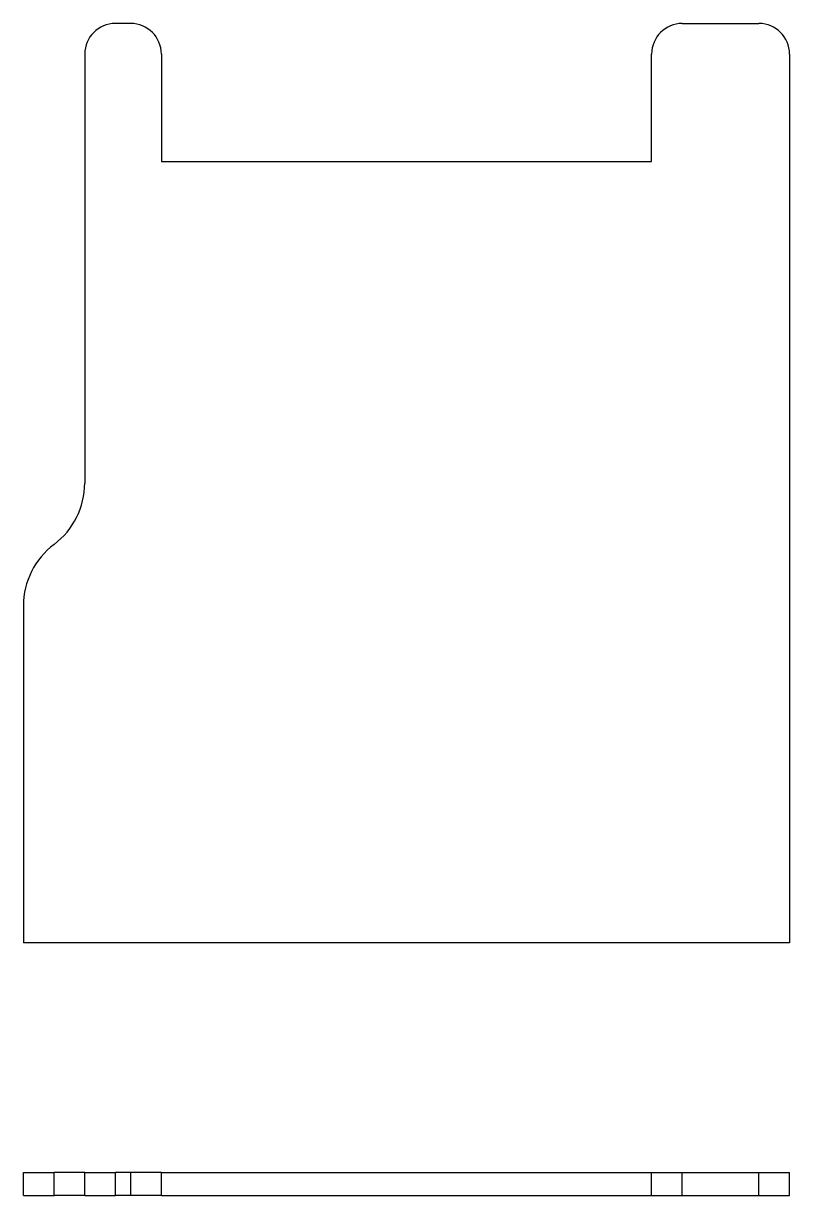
# Model space of a CAD drawing. Header units: millimetres. Extents: x 123.5 to 173.5, y 104.2 to 180.8.
import ezdxf

# ---------------------------------------------------------------- set-up
doc = ezdxf.new("R2010")
doc.units = ezdxf.units.MM
doc.layers.add('ProjItem', color=7, linetype='CONTINUOUS')
doc.layers.add('View', color=7, linetype='CONTINUOUS')

msp = doc.modelspace()

# ---------------------------------------------------------------- linework, layer by layer
at = {"layer": 'ProjItem'}
for p, q in [((130.5, 180.75), (129.5, 180.75)), ((166.5, 180.75), (171.5, 180.75)), ((127.5, 178.75), (127.5, 150.75)), ((132.5, 178.75), (132.5, 171.75)), ((164.5, 171.75), (164.5, 178.75)), ((173.5, 178.75), (173.5, 120.75)), ((132.5, 171.75), (164.5, 171.75)), ((123.5, 142.75), (123.5, 120.75)), ((173.5, 120.75), (123.5, 120.75))]:
    msp.add_line(p, q, dxfattribs=at)
for centre, radius, start, end in [((129.5, 178.75), 2, 90, 180), ((130.5, 178.75), 2, 0, 90), ((166.5, 178.75), 2, 90, 180), ((171.5, 178.75), 2, 0, 90), ((122.5, 150.75), 5, -53.1301, 0), ((128.5, 142.75), 5, 126.8699, 180)]:
    msp.add_arc(centre, radius, start, end, dxfattribs=at)
at = {"layer": 'View'}
for p, q in [((123.5, 104.25), (123.5, 105.75)), ((125.5, 104.25), (125.5, 105.75)), ((127.5, 104.25), (127.5, 105.75)), ((130.5, 105.75), (129.5, 105.75)), ((129.5, 104.25), (129.5, 105.75)), ((130.5, 104.25), (130.5, 105.75)), ((132.5, 104.25), (132.5, 105.75)), ((132.5, 105.75), (164.5, 105.75)), ((164.5, 104.25), (164.5, 105.75)), ((166.5, 105.75), (171.5, 105.75)), ((166.5, 104.25), (166.5, 105.75)), ((171.5, 104.25), (171.5, 105.75)), ((173.5, 104.25), (173.5, 105.75)), ((130.5, 104.25), (129.5, 104.25)), ((132.5, 104.25), (164.5, 104.25)), ((166.5, 104.25), (171.5, 104.25))]:
    msp.add_line(p, q, dxfattribs=at)
for points in [[(123.5, 105.75), (123.511, 105.75), (123.544, 105.75), (123.598, 105.75), (123.674, 105.75), (123.772, 105.75), (123.89, 105.75), (124.028, 105.75), (124.186, 105.75), (124.362, 105.75), (124.557, 105.75), (124.769, 105.75), (124.998, 105.75), (125.242, 105.75), (125.5, 105.75)], [(127.5, 105.75), (127.489, 105.75), (127.456, 105.75), (127.402, 105.75), (127.326, 105.75), (127.228, 105.75), (127.11, 105.75), (126.972, 105.75), (126.814, 105.75), (126.638, 105.75), (126.443, 105.75), (126.231, 105.75), (126.002, 105.75), (125.758, 105.75), (125.5, 105.75)], [(123.5, 104.25), (123.511, 104.25), (123.544, 104.25), (123.598, 104.25), (123.674, 104.25), (123.772, 104.25), (123.89, 104.25), (124.028, 104.25), (124.186, 104.25), (124.362, 104.25), (124.557, 104.25), (124.769, 104.25), (124.998, 104.25), (125.242, 104.25), (125.5, 104.25)], [(127.5, 104.25), (127.489, 104.25), (127.456, 104.25), (127.402, 104.25), (127.326, 104.25), (127.228, 104.25), (127.11, 104.25), (126.972, 104.25), (126.814, 104.25), (126.638, 104.25), (126.443, 104.25), (126.231, 104.25), (126.002, 104.25), (125.758, 104.25), (125.5, 104.25)]]:
    msp.add_open_spline(points, degree=1, dxfattribs=at)
for points, degree, knots in [([(127.5, 105.75), (127.506, 105.75), (127.513, 105.75), (127.531, 105.75), (127.55, 105.75), (127.581, 105.75), (127.612, 105.75), (127.655, 105.75), (127.698, 105.75), (127.752, 105.75), (127.807, 105.75), (127.871, 105.75), (127.936, 105.75), (128.011, 105.75), (128.086, 105.75), (128.169, 105.75), (128.253, 105.75), (128.344, 105.75), (128.436, 105.75), (128.534, 105.75), (128.632, 105.75), (128.736, 105.75), (128.839, 105.75), (128.947, 105.75), (129.055, 105.75), (129.275, 105.75), (129.5, 105.75)], 2, [4.712389, 4.712389, 4.712389, 4.824589, 4.824589, 4.936788, 4.936788, 5.048988, 5.048988, 5.161188, 5.161188, 5.273388, 5.273388, 5.385587, 5.385587, 5.497787, 5.497787, 5.609987, 5.609987, 5.722187, 5.722187, 5.834386, 5.834386, 5.946586, 5.946586, 6.058786, 6.058786, 6.283185, 6.283185, 6.283185]), ([(132.5, 105.75), (132.494, 105.75), (132.487, 105.75), (132.469, 105.75), (132.45, 105.75), (132.419, 105.75), (132.388, 105.75), (132.345, 105.75), (132.302, 105.75), (132.248, 105.75), (132.193, 105.75), (132.129, 105.75), (132.064, 105.75), (131.989, 105.75), (131.914, 105.75), (131.831, 105.75), (131.747, 105.75), (131.656, 105.75), (131.564, 105.75), (131.466, 105.75), (131.368, 105.75), (131.264, 105.75), (131.161, 105.75), (131.053, 105.75), (130.945, 105.75), (130.725, 105.75), (130.5, 105.75)], 2, [4.712389, 4.712389, 4.712389, 4.824589, 4.824589, 4.936788, 4.936788, 5.048988, 5.048988, 5.161188, 5.161188, 5.273388, 5.273388, 5.385587, 5.385587, 5.497787, 5.497787, 5.609987, 5.609987, 5.722187, 5.722187, 5.834386, 5.834386, 5.946586, 5.946586, 6.058786, 6.058786, 6.283185, 6.283185, 6.283185]), ([(164.5, 105.75), (164.506, 105.75), (164.513, 105.75), (164.531, 105.75), (164.55, 105.75), (164.581, 105.75), (164.612, 105.75), (164.655, 105.75), (164.698, 105.75), (164.752, 105.75), (164.807, 105.75), (164.871, 105.75), (164.936, 105.75), (165.011, 105.75), (165.086, 105.75), (165.169, 105.75), (165.253, 105.75), (165.344, 105.75), (165.436, 105.75), (165.534, 105.75), (165.632, 105.75), (165.736, 105.75), (165.839, 105.75), (165.947, 105.75), (166.055, 105.75), (166.275, 105.75), (166.5, 105.75)], 2, [4.712389, 4.712389, 4.712389, 4.824589, 4.824589, 4.936788, 4.936788, 5.048988, 5.048988, 5.161188, 5.161188, 5.273388, 5.273388, 5.385587, 5.385587, 5.497787, 5.497787, 5.609987, 5.609987, 5.722187, 5.722187, 5.834386, 5.834386, 5.946586, 5.946586, 6.058786, 6.058786, 6.283185, 6.283185, 6.283185]), ([(171.5, 105.75), (171.725, 105.75), (171.947, 105.75), (172.161, 105.75), (172.23, 105.75), (172.299, 105.75), (172.368, 105.75), (172.433, 105.75), (172.499, 105.75), (172.564, 105.75), (172.625, 105.75), (172.686, 105.75), (172.747, 105.75), (172.803, 105.75), (172.858, 105.75), (172.914, 105.75), (172.964, 105.75), (173.014, 105.75), (173.064, 105.75), (173.107, 105.75), (173.15, 105.75), (173.193, 105.75), (173.23, 105.75), (173.266, 105.75), (173.302, 105.75), (173.331, 105.75), (173.359, 105.75), (173.388, 105.75), (173.408, 105.75), (173.429, 105.75), (173.45, 105.75), (173.462, 105.75), (173.475, 105.75), (173.487, 105.75), (173.492, 105.75), (173.496, 105.75), (173.5, 105.75)], 3, [0, 0, 0, 0, 0.336599, 0.336599, 0.336599, 0.448799, 0.448799, 0.448799, 0.560999, 0.560999, 0.560999, 0.673198, 0.673198, 0.673198, 0.785398, 0.785398, 0.785398, 0.897598, 0.897598, 0.897598, 1.009798, 1.009798, 1.009798, 1.121997, 1.121997, 1.121997, 1.234197, 1.234197, 1.234197, 1.346397, 1.346397, 1.346397, 1.458597, 1.458597, 1.458597, 1.570796, 1.570796, 1.570796, 1.570796]), ([(127.5, 104.25), (127.506, 104.25), (127.513, 104.25), (127.531, 104.25), (127.55, 104.25), (127.581, 104.25), (127.612, 104.25), (127.655, 104.25), (127.698, 104.25), (127.752, 104.25), (127.807, 104.25), (127.871, 104.25), (127.936, 104.25), (128.011, 104.25), (128.086, 104.25), (128.169, 104.25), (128.253, 104.25), (128.344, 104.25), (128.436, 104.25), (128.534, 104.25), (128.632, 104.25), (128.736, 104.25), (128.839, 104.25), (128.947, 104.25), (129.055, 104.25), (129.275, 104.25), (129.5, 104.25)], 2, [4.712389, 4.712389, 4.712389, 4.824589, 4.824589, 4.936788, 4.936788, 5.048988, 5.048988, 5.161188, 5.161188, 5.273388, 5.273388, 5.385587, 5.385587, 5.497787, 5.497787, 5.609987, 5.609987, 5.722187, 5.722187, 5.834386, 5.834386, 5.946586, 5.946586, 6.058786, 6.058786, 6.283185, 6.283185, 6.283185]), ([(132.5, 104.25), (132.494, 104.25), (132.487, 104.25), (132.469, 104.25), (132.45, 104.25), (132.419, 104.25), (132.388, 104.25), (132.345, 104.25), (132.302, 104.25), (132.248, 104.25), (132.193, 104.25), (132.129, 104.25), (132.064, 104.25), (131.989, 104.25), (131.914, 104.25), (131.831, 104.25), (131.747, 104.25), (131.656, 104.25), (131.564, 104.25), (131.466, 104.25), (131.368, 104.25), (131.264, 104.25), (131.161, 104.25), (131.053, 104.25), (130.945, 104.25), (130.725, 104.25), (130.5, 104.25)], 2, [4.712389, 4.712389, 4.712389, 4.824589, 4.824589, 4.936788, 4.936788, 5.048988, 5.048988, 5.161188, 5.161188, 5.273388, 5.273388, 5.385587, 5.385587, 5.497787, 5.497787, 5.609987, 5.609987, 5.722187, 5.722187, 5.834386, 5.834386, 5.946586, 5.946586, 6.058786, 6.058786, 6.283185, 6.283185, 6.283185]), ([(164.5, 104.25), (164.506, 104.25), (164.513, 104.25), (164.531, 104.25), (164.55, 104.25), (164.581, 104.25), (164.612, 104.25), (164.655, 104.25), (164.698, 104.25), (164.752, 104.25), (164.807, 104.25), (164.871, 104.25), (164.936, 104.25), (165.011, 104.25), (165.086, 104.25), (165.169, 104.25), (165.253, 104.25), (165.344, 104.25), (165.436, 104.25), (165.534, 104.25), (165.632, 104.25), (165.736, 104.25), (165.839, 104.25), (165.947, 104.25), (166.055, 104.25), (166.275, 104.25), (166.5, 104.25)], 2, [4.712389, 4.712389, 4.712389, 4.824589, 4.824589, 4.936788, 4.936788, 5.048988, 5.048988, 5.161188, 5.161188, 5.273388, 5.273388, 5.385587, 5.385587, 5.497787, 5.497787, 5.609987, 5.609987, 5.722187, 5.722187, 5.834386, 5.834386, 5.946586, 5.946586, 6.058786, 6.058786, 6.283185, 6.283185, 6.283185]), ([(171.5, 104.25), (171.725, 104.25), (171.947, 104.25), (172.161, 104.25), (172.23, 104.25), (172.299, 104.25), (172.368, 104.25), (172.433, 104.25), (172.499, 104.25), (172.564, 104.25), (172.625, 104.25), (172.686, 104.25), (172.747, 104.25), (172.803, 104.25), (172.858, 104.25), (172.914, 104.25), (172.964, 104.25), (173.014, 104.25), (173.064, 104.25), (173.107, 104.25), (173.15, 104.25), (173.193, 104.25), (173.23, 104.25), (173.266, 104.25), (173.302, 104.25), (173.331, 104.25), (173.359, 104.25), (173.388, 104.25), (173.408, 104.25), (173.429, 104.25), (173.45, 104.25), (173.462, 104.25), (173.475, 104.25), (173.487, 104.25), (173.492, 104.25), (173.496, 104.25), (173.5, 104.25)], 3, [0, 0, 0, 0, 0.336599, 0.336599, 0.336599, 0.448799, 0.448799, 0.448799, 0.560999, 0.560999, 0.560999, 0.673198, 0.673198, 0.673198, 0.785398, 0.785398, 0.785398, 0.897598, 0.897598, 0.897598, 1.009798, 1.009798, 1.009798, 1.121997, 1.121997, 1.121997, 1.234197, 1.234197, 1.234197, 1.346397, 1.346397, 1.346397, 1.458597, 1.458597, 1.458597, 1.570796, 1.570796, 1.570796, 1.570796])]:
    msp.add_open_spline(points, degree=degree, knots=knots, dxfattribs=at)

doc.saveas('drawing.dxf')
